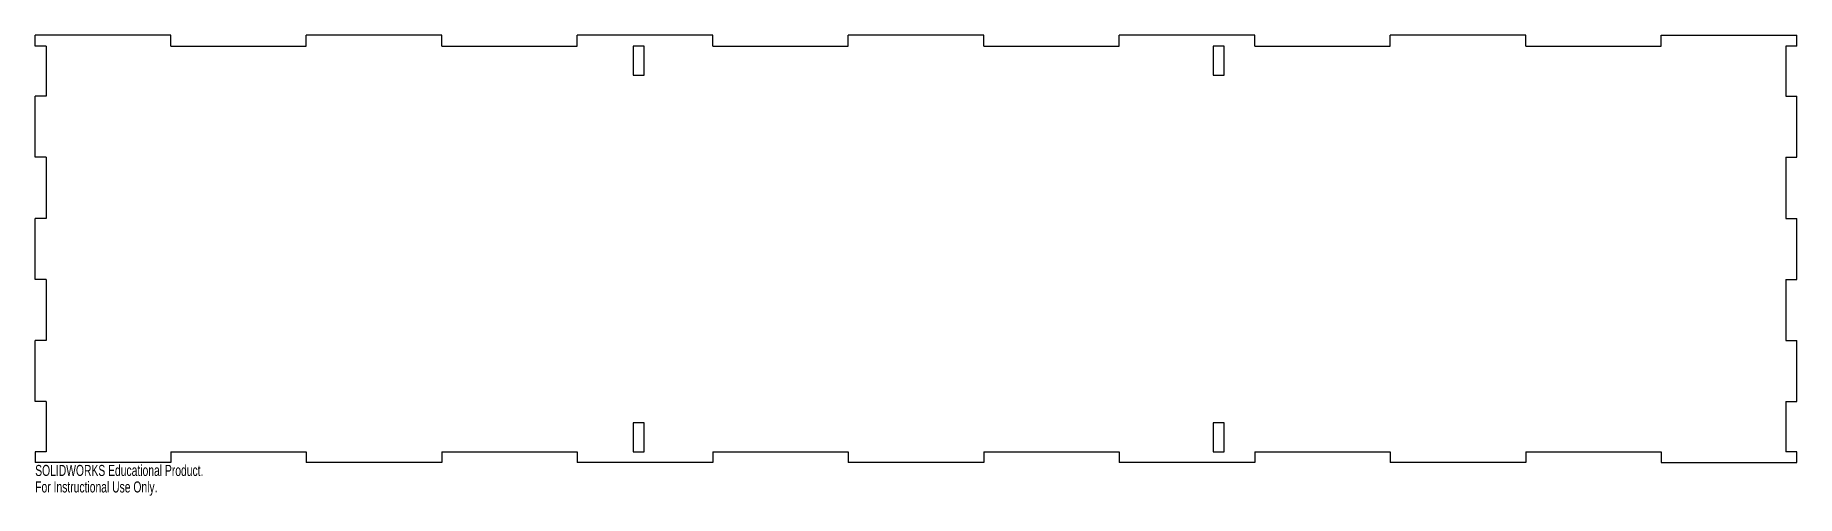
# Model space of a CAD drawing. Header units: inches. Extents: x -15.2 to 15.2, y -4.3 to 3.7.
import ezdxf

# ---------------------------------------------------------------- set-up
doc = ezdxf.new("R2010")
doc.units = ezdxf.units.IN
doc.header["$MEASUREMENT"] = 0
doc.styles.add('SLDTEXTSTYLE0', font='TXT', dxfattribs={"width": 0.7})

msp = doc.modelspace()

# ---------------------------------------------------------------- linework, layer by layer
at = {"color": 7, "linetype": 'Continuous', "lineweight": 25}
for p, q in [((-15.188, 3.5), (-15.188, 3.688)), ((-12.851, 3.688), (-15.188, 3.688)), ((-12.851, 3.5), (-12.851, 3.688)), ((-10.514, 3.5), (-10.514, 3.688)), ((-8.178, 3.688), (-10.514, 3.688)), ((-8.178, 3.5), (-8.178, 3.688)), ((-5.841, 3.5), (-5.841, 3.688)), ((-3.505, 3.688), (-5.841, 3.688)), ((-3.505, 3.5), (-3.505, 3.688)), ((-1.168, 3.5), (-1.168, 3.688)), ((1.168, 3.688), (-1.168, 3.688)), ((1.168, 3.5), (1.168, 3.688)), ((3.505, 3.5), (3.505, 3.688)), ((5.841, 3.688), (3.505, 3.688)), ((5.841, 3.5), (5.841, 3.688)), ((8.178, 3.5), (8.178, 3.688)), ((10.514, 3.688), (8.178, 3.688)), ((10.514, 3.5), (10.514, 3.688)), ((12.851, 3.5), (12.851, 3.688)), ((12.851, 3.688), (15.188, 3.688)), ((15.188, 3.5), (15.188, 3.688)), ((-15, 3.5), (-15.188, 3.5)), ((-15, 3.5), (-15, 2.634)), ((-12.851, 3.5), (-10.514, 3.5)), ((-8.178, 3.5), (-5.841, 3.5)), ((-4.688, 3.5), (-4.875, 3.5)), ((-4.875, 3.5), (-4.875, 3)), ((-4.688, 3), (-4.688, 3.5)), ((-3.505, 3.5), (-1.168, 3.5)), ((1.168, 3.5), (3.505, 3.5)), ((5.312, 3.5), (5.125, 3.5)), ((5.125, 3.5), (5.125, 3)), ((5.312, 3), (5.312, 3.5)), ((5.841, 3.5), (8.178, 3.5)), ((10.514, 3.5), (12.851, 3.5)), ((15, 3.5), (15, 2.634)), ((15.188, 3.5), (15, 3.5)), ((-4.875, 3), (-4.688, 3)), ((5.125, 3), (5.312, 3)), ((-15.188, 1.58), (-15.188, 2.634)), ((-15, 2.634), (-15.188, 2.634)), ((15, 2.634), (15.188, 2.634)), ((15.188, 1.58), (15.188, 2.634)), ((-15, 1.58), (-15.188, 1.58)), ((-15, 1.58), (-15, 0.527)), ((15, 1.58), (15.188, 1.58)), ((15, 1.58), (15, 0.527)), ((-15.188, -0.527), (-15.188, 0.527)), ((-15, 0.527), (-15.188, 0.527)), ((15, 0.527), (15.188, 0.527)), ((15.188, -0.527), (15.188, 0.527)), ((-15, -0.527), (-15.188, -0.527)), ((-15, -0.527), (-15, -1.58)), ((15, -0.527), (15.188, -0.527)), ((15, -0.527), (15, -1.58)), ((-15.188, -2.634), (-15.188, -1.58)), ((-15, -1.58), (-15.188, -1.58)), ((15, -1.58), (15.188, -1.58)), ((15.188, -2.634), (15.188, -1.58)), ((-15, -2.634), (-15.188, -2.634)), ((-15, -2.634), (-15, -3.5)), ((15, -2.634), (15.188, -2.634)), ((15, -2.634), (15, -3.5)), ((-4.688, -3), (-4.875, -3)), ((-4.875, -3), (-4.875, -3.5)), ((-4.688, -3.5), (-4.688, -3)), ((5.312, -3), (5.125, -3)), ((5.125, -3), (5.125, -3.5)), ((5.312, -3.5), (5.312, -3)), ((-15.188, -3.5), (-15.188, -3.688)), ((-15, -3.5), (-15.188, -3.5)), ((-12.851, -3.5), (-10.514, -3.5)), ((-12.851, -3.5), (-12.851, -3.688)), ((-10.514, -3.5), (-10.514, -3.688)), ((-8.178, -3.5), (-5.841, -3.5)), ((-8.178, -3.5), (-8.178, -3.688)), ((-5.841, -3.5), (-5.841, -3.688)), ((-4.875, -3.5), (-4.688, -3.5)), ((-3.505, -3.5), (-1.168, -3.5)), ((-3.505, -3.5), (-3.505, -3.688)), ((-1.168, -3.5), (-1.168, -3.688)), ((1.168, -3.5), (3.505, -3.5)), ((1.168, -3.5), (1.168, -3.688)), ((3.505, -3.5), (3.505, -3.688)), ((5.125, -3.5), (5.312, -3.5)), ((5.841, -3.5), (8.178, -3.5)), ((5.841, -3.5), (5.841, -3.688)), ((8.178, -3.5), (8.178, -3.688)), ((10.514, -3.5), (12.851, -3.5)), ((10.514, -3.5), (10.514, -3.688)), ((12.851, -3.5), (12.851, -3.688)), ((15.188, -3.5), (15, -3.5)), ((15.188, -3.688), (15.188, -3.5)), ((-12.851, -3.688), (-15.188, -3.688)), ((-8.178, -3.688), (-10.514, -3.688)), ((-3.505, -3.688), (-5.841, -3.688)), ((1.168, -3.688), (-1.168, -3.688)), ((5.841, -3.688), (3.505, -3.688)), ((10.514, -3.688), (8.178, -3.688)), ((12.851, -3.688), (15.188, -3.688))]:
    msp.add_line(p, q, dxfattribs=at)

# ---------------------------------------------------------------- texts
at = {"color": 7, "linetype": 'Continuous', "char_height": 0.1903, "attachment_point": 1, "style": 'SLDTEXTSTYLE0'}
for s, insert in [('SOLIDWORKS Educational Product.', (-15.188, -3.728)), ('For Instructional Use Only.', (-15.188, -4.013))]:
    msp.add_mtext(s, dxfattribs=dict(at, insert=insert))

doc.saveas('drawing.dxf')
